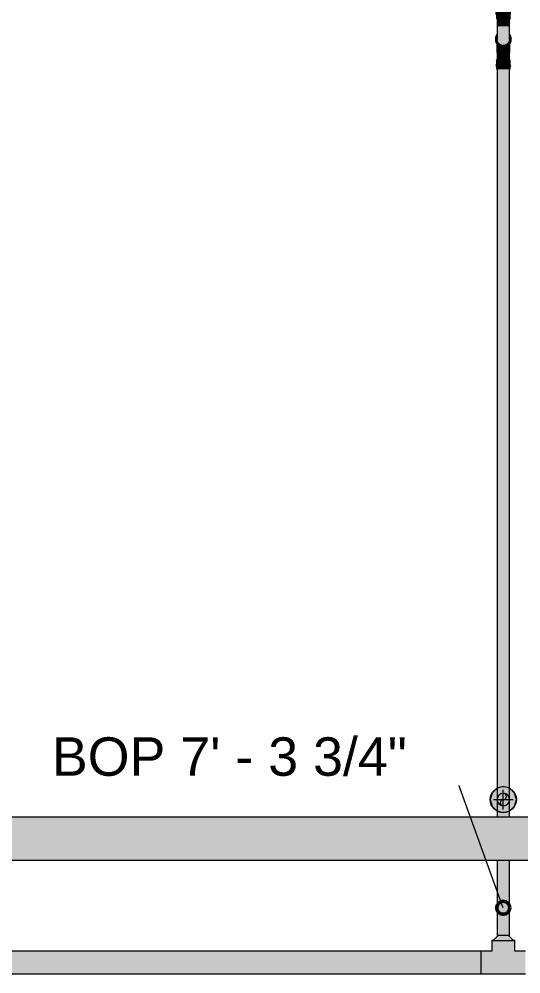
# Model space of a CAD drawing. Header units: inches. Extents: x -3385 to 41, y 7 to 1342.
# Drawn here: x -806.3 to -729.3, y 46 to 192.6 of the extents above; entities that cross this region are included whole.
import ezdxf

# ---------------------------------------------------------------- set-up
doc = ezdxf.new("R2010")
doc.units = ezdxf.units.IN
doc.header["$MEASUREMENT"] = 0
for name, color, linetype, lineweight in [('A-ANNO-NOTE', 131, 'Continuous', 9), ('G-ANNO-DIMS', 111, 'Continuous', 9), ('P-PIPE', 3, 'Continuous', 9), ('P-PIPE-CNTR', 3, 'Continuous', 9)]:
    doc.layers.add(name, color=color, linetype=linetype, lineweight=lineweight)
doc.styles.add('Arial', font='arial.ttf', dxfattribs={"height": 5.901198})

# ---------------------------------------------------------------- blocks, each defined once
blk = doc.blocks.new('Victaulic-VicPress316-Elbow 90-45deg Style P568_P571 - Standard-V41-LOWER PARKING')
at = {"layer": 'P-PIPE'}
for points in [[(-732, 193.32), (-732, 193.65), (-733.06, 193.63), (-733.17, 193.6), (-733.22, 193.49), (-733.17, 193.43), (-733.01, 193.32), (-732.24, 193.32)], [(-732, 193.65), (-732, 194.02), (-733.01, 194.02), (-733.01, 193.65), (-732.31, 193.65)], [(-732, 193.65), (-730.99, 193.65), (-730.99, 194.02), (-732, 194.02), (-732, 193.65)], [(-732, 192.54), (-732, 192.76), (-733.01, 192.76), (-733.03, 192.65), (-732.98, 192.58), (-732.89, 192.54), (-732.82, 192.57), (-732.54, 192.54), (-732.46, 192.56), (-732.21, 192.56), (-732, 192.54)], [(-732, 192.76), (-732.01, 193.32), (-733.01, 193.32), (-733.01, 192.76), (-732.23, 192.76)], [(-732, 191.49), (-732, 192.54), (-732.32, 192.57), (-732.62, 192.55), (-732.73, 192.57), (-732.83, 192.57), (-732.9, 192.54), (-732.95, 192.57), (-732.94, 191.49), (-732.17, 191.49)], [(-732, 192.76), (-730.99, 192.76), (-730.99, 193.32), (-732, 193.32), (-732, 192.76)], [(-732, 192.54), (-731.99, 192.54), (-731.72, 192.57), (-731.39, 192.55), (-731.27, 192.57), (-731.15, 192.57), (-731.09, 192.55), (-730.99, 192.61), (-730.97, 192.65), (-730.99, 192.76), (-732, 192.76), (-732, 192.59)], [(-732, 191.49), (-731.05, 191.49), (-731.05, 192.57), (-731.11, 192.54), (-731.19, 192.57), (-731.27, 192.57), (-731.35, 192.56), (-731.46, 192.54), (-731.56, 192.56), (-731.8, 192.57), (-732, 192.54), (-732, 191.6)], [(-732, 188.53), (-732, 191.49), (-732.95, 191.49), (-732.94, 189.32), (-732.88, 189.13), (-732.82, 189.01), (-732.73, 188.87), (-732.57, 188.72), (-732.45, 188.65), (-732.33, 188.59), (-732.17, 188.55)], [(-732, 188.27), (-732.01, 188.43), (-732.28, 188.48), (-732.41, 188.53), (-732.63, 188.63), (-732.9, 188.98), (-732.95, 189.06), (-733.01, 189.16), (-733.02, 189.28), (-733.02, 189.64), (-732.98, 189.86), (-732.95, 189.95), (-732.95, 190.24), (-733.06, 190.08), (-733.17, 189.82), (-733.22, 189.49), (-733.17, 189.16), (-733.05, 188.86), (-732.89, 188.66), (-732.47, 188.36), (-732.24, 188.29)], [(-732, 188.43), (-732.01, 188.53), (-732.23, 188.56), (-732.4, 188.63), (-732.49, 188.67), (-732.65, 188.8), (-732.73, 188.88), (-732.85, 189.08), (-732.91, 189.23), (-732.94, 189.32), (-732.95, 189.63), (-732.95, 189.92), (-733.01, 189.82), (-733.01, 189.72), (-733.03, 189.56), (-733.01, 189.16), (-732.89, 188.97), (-732.61, 188.63), (-732.36, 188.5), (-732.18, 188.45)], [(-732, 188.27), (-731.76, 188.29), (-731.53, 188.36), (-731.11, 188.67), (-730.94, 188.9), (-730.83, 189.16), (-730.78, 189.49), (-730.83, 189.82), (-730.98, 190.16), (-731.05, 190.22), (-731.05, 189.92), (-730.99, 189.82), (-730.98, 189.7), (-730.98, 189.34), (-731.02, 189.11), (-731.13, 188.94), (-731.38, 188.63), (-731.61, 188.52), (-731.83, 188.46), (-732, 188.43), (-732, 188.29)], [(-732, 188.43), (-731.72, 188.48), (-731.49, 188.57), (-731.37, 188.64), (-731.11, 188.97), (-731.07, 189.02), (-730.99, 189.16), (-730.99, 189.25), (-730.97, 189.42), (-730.99, 189.82), (-731.05, 189.9), (-731.06, 189.32), (-731.13, 189.11), (-731.21, 188.96), (-731.33, 188.82), (-731.44, 188.72), (-731.6, 188.63), (-731.72, 188.58), (-731.84, 188.55), (-732, 188.53), (-732, 188.46)]]:
    blk.add_hatch(color=256, dxfattribs=at).paths.add_polyline_path(points, flags=0)
h = blk.add_hatch(color=256, dxfattribs=at)
h.paths.add_polyline_path([(-732, 193.32), (-730.99, 193.32), (-730.78, 193.49), (-730.83, 193.58), (-730.99, 193.65), (-732, 193.65), (-732, 193.4)], flags=0)
h.paths.add_polyline_path([(-730.83, 193.58), (-730.83, 193.6), (-730.86, 193.6), (-730.83, 193.58)], flags=0)
h = blk.add_hatch(color=256, dxfattribs=at)
h.paths.add_polyline_path([(-731.84, 191.49), (-732, 191.49), (-732, 190.92)], flags=0)
h.paths.add_polyline_path([(-732, 188.53), (-731.84, 188.55), (-731.68, 188.59), (-731.51, 188.67), (-731.39, 188.76), (-731.27, 188.87), (-731.15, 189.08), (-731.09, 189.23), (-731.06, 189.32), (-731.05, 189.63), (-731.06, 191.49), (-731.84, 191.49), (-731.84, 191.49), (-732, 190.92), (-732, 188.55)], flags=0)
for p, q in [((-733.06, 194.03), (-733.06, 193.65)), ((-730.94, 193.65), (-730.94, 194.03)), ((-733.06, 193.32), (-733.06, 192.76)), ((-733.06, 192.76), (-732.95, 192.55)), ((-732.95, 192.59), (-732.95, 191.49)), ((-730.94, 192.76), (-731.05, 192.55)), ((-731.05, 191.49), (-731.05, 192.59)), ((-730.94, 192.76), (-730.94, 193.32)), ((-733.06, 189.49), (-733.06, 189.49)), ((-733.06, 189.49), (-733.06, 189.49)), ((-732.95, 189.49), (-732.95, 189.48)), ((-731.05, 189.48), (-731.05, 189.49)), ((-730.94, 189.49), (-730.94, 189.49)), ((-730.94, 189.49), (-730.94, 189.49))]:
    blk.add_line(p, q, dxfattribs=at)
at = {"layer": 'P-PIPE', "flags": 128}
for points in [[(-732, 193.32), (-732.04, 193.32), (-732.08, 193.32), (-732.13, 193.32), (-732.17, 193.32), (-732.21, 193.32), (-732.25, 193.32), (-732.29, 193.32), (-732.33, 193.32), (-732.37, 193.32), (-732.41, 193.32), (-732.45, 193.32), (-732.49, 193.32), (-732.53, 193.32), (-732.56, 193.32), (-732.6, 193.32), (-732.63, 193.32), (-732.67, 193.32), (-732.7, 193.32), (-732.73, 193.32), (-732.76, 193.32), (-732.79, 193.32), (-732.82, 193.32), (-732.84, 193.32), (-732.87, 193.32), (-732.89, 193.32), (-732.91, 193.32), (-732.94, 193.32), (-732.95, 193.32), (-732.97, 193.32), (-732.99, 193.32), (-733, 193.32), (-733.02, 193.32), (-733.03, 193.32), (-733.04, 193.32), (-733.05, 193.32), (-733.06, 193.32), (-733.06, 193.32), (-733.07, 193.32), (-733.12, 193.33), (-733.08, 193.65), (-733.07, 193.65), (-733.06, 193.65), (-733.05, 193.65), (-733.04, 193.65), (-733.03, 193.65), (-733.02, 193.65), (-733.01, 193.65)], [(-732, 193.32), (-731.96, 193.32), (-731.92, 193.32), (-731.87, 193.32), (-731.83, 193.32), (-731.79, 193.32), (-731.75, 193.32), (-731.71, 193.32), (-731.67, 193.32), (-731.63, 193.32), (-731.59, 193.32), (-731.55, 193.32), (-731.51, 193.32), (-731.47, 193.32), (-731.44, 193.32), (-731.4, 193.32), (-731.37, 193.32), (-731.33, 193.32), (-731.3, 193.32), (-731.27, 193.32), (-731.24, 193.32), (-731.21, 193.32), (-731.18, 193.32), (-731.16, 193.32), (-731.13, 193.32), (-731.11, 193.32), (-731.09, 193.32), (-731.06, 193.32), (-731.05, 193.32), (-731.03, 193.32), (-731.01, 193.32), (-731, 193.32), (-730.98, 193.32), (-730.97, 193.32), (-730.96, 193.32), (-730.95, 193.32), (-730.94, 193.32), (-730.94, 193.32), (-730.93, 193.32), (-730.88, 193.33), (-730.92, 193.65), (-730.93, 193.65), (-730.94, 193.65), (-730.95, 193.65), (-730.96, 193.65), (-730.97, 193.65), (-730.98, 193.65), (-730.99, 193.65)], [(-732.95, 191.49), (-732.95, 191.41), (-732.95, 191.33), (-732.95, 191.25), (-732.95, 191.17), (-732.95, 191.09), (-732.95, 191.01), (-732.95, 190.93), (-732.95, 190.86), (-732.95, 190.78), (-732.95, 190.71), (-732.95, 190.63), (-732.95, 190.56), (-732.95, 190.49), (-732.95, 190.42), (-732.95, 190.35), (-732.95, 190.29), (-732.95, 190.23), (-732.95, 190.16), (-732.95, 190.1), (-732.95, 190.05), (-732.95, 189.99), (-732.95, 189.94), (-732.95, 189.89), (-732.95, 189.84), (-732.95, 189.8), (-732.95, 189.76), (-732.95, 189.72), (-732.95, 189.68), (-732.95, 189.65), (-732.95, 189.62), (-732.95, 189.59), (-732.95, 189.57), (-732.95, 189.54), (-732.95, 189.53), (-732.95, 189.51), (-732.95, 189.5), (-732.95, 189.49), (-732.95, 189.49), (-732.95, 189.48), (-732.95, 189.48)], [(-731.05, 189.48), (-731.05, 189.49), (-731.05, 189.49), (-731.05, 189.5), (-731.05, 189.51), (-731.05, 189.52), (-731.05, 189.54), (-731.05, 189.56), (-731.05, 189.59), (-731.05, 189.61), (-731.05, 189.64), (-731.05, 189.68), (-731.05, 189.71), (-731.05, 189.75), (-731.05, 189.79), (-731.05, 189.84), (-731.05, 189.88), (-731.05, 189.93), (-731.05, 189.98), (-731.05, 190.04), (-731.05, 190.09), (-731.05, 190.15), (-731.05, 190.21), (-731.05, 190.28), (-731.05, 190.34), (-731.05, 190.41), (-731.05, 190.48), (-731.05, 190.55), (-731.05, 190.62), (-731.05, 190.69), (-731.05, 190.77), (-731.05, 190.84), (-731.05, 190.92), (-731.05, 191), (-731.05, 191.08), (-731.05, 191.16), (-731.05, 191.24), (-731.05, 191.32), (-731.05, 191.4), (-731.05, 191.48), (-731.05, 191.49)], [(-732.95, 190.26), (-732.97, 190.23), (-733, 190.19), (-733.03, 190.15), (-733.06, 190.11), (-733.08, 190.07), (-733.1, 190.02), (-733.12, 189.98), (-733.14, 189.94), (-733.16, 189.89), (-733.17, 189.84), (-733.19, 189.8), (-733.2, 189.75), (-733.21, 189.7), (-733.21, 189.65), (-733.22, 189.6), (-733.22, 189.55), (-733.22, 189.51), (-733.22, 189.46), (-733.22, 189.41), (-733.22, 189.36), (-733.21, 189.31), (-733.2, 189.26), (-733.19, 189.21), (-733.18, 189.17), (-733.17, 189.12), (-733.15, 189.07), (-733.13, 189.03), (-733.11, 188.98), (-733.09, 188.94), (-733.07, 188.9), (-733.04, 188.85), (-733.02, 188.81), (-732.99, 188.77), (-732.96, 188.73), (-732.93, 188.7), (-732.9, 188.66), (-732.86, 188.62), (-732.83, 188.59), (-732.79, 188.56), (-732.75, 188.53), (-732.71, 188.5), (-732.67, 188.47), (-732.63, 188.44), (-732.59, 188.42), (-732.55, 188.4), (-732.5, 188.38), (-732.46, 188.36), (-732.41, 188.34), (-732.36, 188.32), (-732.32, 188.31), (-732.27, 188.3), (-732.22, 188.29), (-732.17, 188.28), (-732.12, 188.27), (-732.08, 188.27), (-732.03, 188.27), (-732, 188.27)], [(-733.06, 189.49), (-733.06, 189.45), (-733.06, 189.4), (-733.05, 189.36), (-733.05, 189.32), (-733.04, 189.28), (-733.03, 189.24), (-733.02, 189.2), (-733.01, 189.16), (-732.99, 189.12), (-732.98, 189.08), (-732.96, 189.04), (-732.94, 189), (-732.92, 188.96), (-732.9, 188.93), (-732.87, 188.89), (-732.85, 188.86), (-732.82, 188.82), (-732.8, 188.79), (-732.77, 188.76), (-732.74, 188.73), (-732.71, 188.7), (-732.67, 188.67), (-732.64, 188.65), (-732.61, 188.62), (-732.57, 188.6), (-732.54, 188.58), (-732.5, 188.55), (-732.46, 188.54), (-732.42, 188.52), (-732.38, 188.5), (-732.34, 188.49), (-732.3, 188.47), (-732.26, 188.46), (-732.22, 188.45), (-732.18, 188.45), (-732.14, 188.44), (-732.1, 188.43), (-732.05, 188.43), (-732.01, 188.43), (-732, 188.43)], [(-732, 188.53), (-732.04, 188.53), (-732.08, 188.54), (-732.11, 188.54), (-732.15, 188.55), (-732.19, 188.55), (-732.23, 188.56), (-732.26, 188.57), (-732.3, 188.58), (-732.33, 188.59), (-732.37, 188.61), (-732.4, 188.62), (-732.44, 188.64), (-732.47, 188.66), (-732.5, 188.68), (-732.54, 188.7), (-732.57, 188.72), (-732.6, 188.74), (-732.63, 188.77), (-732.65, 188.79), (-732.68, 188.82), (-732.71, 188.85), (-732.73, 188.88), (-732.76, 188.91), (-732.78, 188.94), (-732.8, 188.97), (-732.82, 189), (-732.84, 189.04), (-732.86, 189.07), (-732.87, 189.1), (-732.89, 189.14), (-732.9, 189.18), (-732.91, 189.21), (-732.92, 189.25), (-732.93, 189.28), (-732.94, 189.32), (-732.94, 189.36), (-732.95, 189.4), (-732.95, 189.44), (-732.95, 189.47), (-732.95, 189.48)], [(-732, 188.27), (-731.95, 188.27), (-731.9, 188.27), (-731.85, 188.28), (-731.81, 188.28), (-731.76, 188.29), (-731.71, 188.3), (-731.66, 188.32), (-731.62, 188.33), (-731.57, 188.35), (-731.52, 188.36), (-731.48, 188.38), (-731.44, 188.41), (-731.39, 188.43), (-731.35, 188.46), (-731.31, 188.48), (-731.27, 188.51), (-731.23, 188.54), (-731.19, 188.57), (-731.16, 188.61), (-731.12, 188.64), (-731.09, 188.68), (-731.06, 188.71), (-731.03, 188.75), (-731, 188.79), (-730.97, 188.83), (-730.94, 188.87), (-730.92, 188.92), (-730.9, 188.96), (-730.88, 189), (-730.86, 189.05), (-730.84, 189.09), (-730.83, 189.14), (-730.81, 189.19), (-730.8, 189.24), (-730.79, 189.28), (-730.79, 189.33), (-730.78, 189.38), (-730.78, 189.43), (-730.78, 189.48), (-730.78, 189.53), (-730.78, 189.58), (-730.78, 189.63), (-730.79, 189.67), (-730.8, 189.72), (-730.81, 189.77), (-730.82, 189.82), (-730.83, 189.86), (-730.85, 189.91), (-730.87, 189.96), (-730.89, 190), (-730.91, 190.05), (-730.93, 190.09), (-730.96, 190.13), (-730.98, 190.17), (-731.01, 190.21), (-731.04, 190.25)], [(-732, 188.43), (-731.96, 188.43), (-731.92, 188.43), (-731.87, 188.44), (-731.83, 188.44), (-731.79, 188.45), (-731.75, 188.46), (-731.71, 188.47), (-731.67, 188.48), (-731.63, 188.5), (-731.59, 188.51), (-731.55, 188.53), (-731.51, 188.55), (-731.47, 188.57), (-731.44, 188.59), (-731.4, 188.61), (-731.37, 188.64), (-731.33, 188.67), (-731.3, 188.69), (-731.27, 188.72), (-731.24, 188.75), (-731.21, 188.78), (-731.18, 188.81), (-731.16, 188.85), (-731.13, 188.88), (-731.11, 188.92), (-731.09, 188.95), (-731.07, 188.99), (-731.05, 189.03), (-731.03, 189.07), (-731.01, 189.11), (-731, 189.14), (-730.99, 189.19), (-730.97, 189.23), (-730.96, 189.27), (-730.96, 189.31), (-730.95, 189.35), (-730.95, 189.39), (-730.94, 189.44), (-730.94, 189.48), (-730.94, 189.49)], [(-731.05, 189.48), (-731.05, 189.45), (-731.05, 189.41), (-731.06, 189.37), (-731.06, 189.33), (-731.07, 189.29), (-731.08, 189.26), (-731.09, 189.22), (-731.1, 189.18), (-731.11, 189.15), (-731.13, 189.11), (-731.14, 189.08), (-731.16, 189.04), (-731.18, 189.01), (-731.2, 188.98), (-731.22, 188.95), (-731.24, 188.92), (-731.26, 188.89), (-731.29, 188.86), (-731.31, 188.83), (-731.34, 188.8), (-731.37, 188.78), (-731.39, 188.75), (-731.42, 188.73), (-731.46, 188.71), (-731.49, 188.68), (-731.52, 188.66), (-731.55, 188.65), (-731.59, 188.63), (-731.62, 188.61), (-731.66, 188.6), (-731.69, 188.59), (-731.73, 188.57), (-731.76, 188.56), (-731.8, 188.55), (-731.84, 188.55), (-731.88, 188.54), (-731.91, 188.54), (-731.95, 188.53), (-731.99, 188.53), (-732, 188.53)]]:
    blk.add_lwpolyline(points, dxfattribs=at)
at = {"layer": 'P-PIPE'}
for centre, major_axis, ratio, start_param, end_param in [((-732, 194.03), (1.06, 0), 0.004167, 2.734006, 4.712389), ((-732, 193.65), (1.06, 0), 0.004167, 2.827433, 4.712389), ((-732, 194.03), (1.06, 0), 0.004167, 4.712389, 6.69066), ((-732, 193.65), (1.06, 0), 0.004167, 4.712389, 6.597345), ((-732, 193.32), (1.06, 0), 0.004167, 2.85017, 4.712389), ((-732, 192.55), (0.95, 0), 0.004167, 4.057221, 4.106915), ((-732, 193.32), (1.06, 0), 0.004167, 4.712389, 6.574608), ((-732, 192.55), (0.95, 0), 0.004167, 5.317863, 5.367557), ((-732, 189.49), (1.06, 0), 0.999991, 2.827433, 3.455752), ((-732, 189.49), (1.06, 0), 0.999991, 5.969026, 6.597345)]:
    blk.add_ellipse(centre, major_axis=major_axis, ratio=ratio, start_param=start_param, end_param=end_param, dxfattribs=at)
blk = doc.blocks.new('Victaulic-VicPress316-Elbow 90-45deg Style P568_P571 - Standard-1269069-LOWER PARKING')
at = {"layer": 'P-PIPE'}
for points in [[(-733.22, 189.5), (-733.16, 189.86), (-733.04, 190.14), (-733.07, 190.08), (-733.17, 189.82), (-733.22, 189.51)], [(-730.78, 189.5), (-730.78, 189.51), (-730.83, 189.85), (-730.95, 190.14), (-730.95, 190.12), (-730.83, 189.81), (-730.78, 189.5)], [(-732.95, 187.48), (-732.48, 187.48), (-732, 187.48), (-732, 188.27), (-732.28, 188.31), (-732.49, 188.38), (-732.89, 188.67), (-732.95, 188.74), (-732.95, 187.48)], [(-731.05, 187.48), (-731.06, 188.73), (-731.15, 188.63), (-731.53, 188.36), (-731.76, 188.29), (-732, 188.27), (-732, 187.48), (-731.06, 187.48)], [(-733.01, 186.21), (-732, 186.21), (-732, 186.43), (-732.28, 186.4), (-732.61, 186.42), (-732.73, 186.4), (-732.85, 186.4), (-732.91, 186.42), (-733.01, 186.36), (-733.03, 186.33), (-733.02, 186.3)], [(-733.01, 185.65), (-732, 185.65), (-732, 186.21), (-733.01, 186.21), (-733.01, 185.65)], [(-732.25, 186.39), (-732.2, 186.4), (-732, 186.43), (-732, 187.48), (-732.95, 187.48), (-732.94, 186.41), (-732.89, 186.43), (-732.81, 186.4), (-732.73, 186.4), (-732.65, 186.41), (-732.54, 186.43), (-732.44, 186.41), (-732.25, 186.39)], [(-730.99, 186.21), (-730.97, 186.33), (-731.02, 186.39), (-731.11, 186.43), (-731.18, 186.4), (-731.46, 186.43), (-731.54, 186.41), (-731.79, 186.41), (-732, 186.43), (-732, 186.21), (-730.99, 186.21)], [(-730.99, 185.65), (-730.99, 186.21), (-732, 186.21), (-731.99, 185.65), (-731.11, 185.65)], [(-733.01, 184.95), (-732, 184.95), (-732, 185.32), (-733.01, 185.32)], [(-730.99, 185.32), (-730.83, 185.37), (-730.78, 185.49), (-730.84, 185.54), (-730.99, 185.65), (-732, 185.65), (-732, 185.32), (-731.12, 185.32)], [(-730.99, 184.95), (-730.99, 185.32), (-732, 185.32), (-732, 184.95), (-731.12, 184.95)]]:
    blk.add_hatch(color=256, dxfattribs=at).paths.add_polyline_path(points, flags=0)
h = blk.add_hatch(color=256, dxfattribs=at)
h.paths.add_polyline_path([(-731.68, 187.48), (-731.68, 187.48), (-731.64, 187.21)], flags=0)
h.paths.add_polyline_path([(-731.18, 186.4), (-731.16, 186.4), (-731.1, 186.43), (-731.05, 186.4), (-731.06, 187.48), (-732, 187.48), (-732, 186.43), (-731.68, 186.4), (-731.38, 186.42), (-731.27, 186.4), (-731.18, 186.4)], flags=0)
h = blk.add_hatch(color=256, dxfattribs=at)
h.paths.add_polyline_path([(-733.01, 185.65), (-733.01, 185.65), (-733.01, 185.59)], flags=0)
h.paths.add_polyline_path([(-733.17, 185.39), (-733.01, 185.32), (-732, 185.32), (-732, 185.65), (-733.01, 185.65), (-733.22, 185.49)], flags=0)
for p, q in [((-733.06, 189.51), (-733.06, 189.51)), ((-733.06, 189.51), (-733.06, 189.5)), ((-732.95, 189.5), (-732.95, 189.5)), ((-731.05, 189.5), (-731.05, 189.5)), ((-731.05, 189.5), (-731.05, 189.5)), ((-730.94, 189.51), (-730.94, 189.51)), ((-730.94, 189.5), (-730.94, 189.51)), ((-733.06, 186.21), (-732.95, 186.43)), ((-733.06, 186.21), (-733.06, 185.65)), ((-732.95, 187.48), (-732.95, 186.38)), ((-731.05, 186.38), (-731.05, 187.48)), ((-730.94, 186.21), (-731.05, 186.43)), ((-730.94, 185.65), (-730.94, 186.21)), ((-733.06, 185.32), (-733.06, 184.95)), ((-730.94, 184.95), (-730.94, 185.32))]:
    blk.add_line(p, q, dxfattribs=at)
at = {"layer": 'P-PIPE', "flags": 128}
for points in [[(-732.95, 190.28), (-732.97, 190.25), (-733, 190.21), (-733.03, 190.17), (-733.06, 190.12), (-733.08, 190.08), (-733.1, 190.04), (-733.12, 189.99), (-733.14, 189.95), (-733.16, 189.9), (-733.17, 189.86), (-733.19, 189.81), (-733.2, 189.76), (-733.21, 189.71), (-733.21, 189.67), (-733.22, 189.62), (-733.22, 189.57), (-733.22, 189.52), (-733.22, 189.47), (-733.22, 189.42), (-733.22, 189.37), (-733.21, 189.32), (-733.2, 189.28), (-733.19, 189.23), (-733.18, 189.18), (-733.17, 189.13), (-733.15, 189.09), (-733.13, 189.04), (-733.11, 189), (-733.09, 188.95), (-733.07, 188.91)], [(-732.95, 189.5), (-732.95, 189.5), (-732.95, 189.5)], [(-730.93, 188.91), (-730.92, 188.93), (-730.9, 188.97), (-730.88, 189.02), (-730.86, 189.06), (-730.84, 189.11), (-730.83, 189.15), (-730.81, 189.2), (-730.8, 189.25), (-730.79, 189.3), (-730.79, 189.35), (-730.78, 189.39), (-730.78, 189.44), (-730.78, 189.49), (-730.78, 189.54), (-730.78, 189.59), (-730.78, 189.64), (-730.79, 189.69), (-730.8, 189.74), (-730.81, 189.78), (-730.82, 189.83), (-730.83, 189.88), (-730.85, 189.92), (-730.87, 189.97), (-730.89, 190.01), (-730.91, 190.06), (-730.93, 190.1), (-730.96, 190.14), (-730.98, 190.19), (-731.01, 190.23), (-731.04, 190.26)], [(-733, 188.8), (-732.99, 188.79), (-732.96, 188.75), (-732.93, 188.71), (-732.9, 188.67), (-732.86, 188.64), (-732.83, 188.6), (-732.79, 188.57), (-732.75, 188.54), (-732.71, 188.51), (-732.67, 188.48), (-732.63, 188.46), (-732.59, 188.43), (-732.55, 188.41), (-732.53, 188.4)], [(-732.95, 187.48), (-732.95, 187.56), (-732.95, 187.64), (-732.95, 187.72), (-732.95, 187.8), (-732.95, 187.88), (-732.95, 187.96), (-732.95, 188.04), (-732.95, 188.12), (-732.95, 188.19), (-732.95, 188.27), (-732.95, 188.34), (-732.95, 188.41), (-732.95, 188.48), (-732.95, 188.55), (-732.95, 188.62), (-732.95, 188.69), (-732.95, 188.74)], [(-731.47, 188.4), (-731.44, 188.42), (-731.39, 188.44), (-731.35, 188.47), (-731.31, 188.5), (-731.27, 188.52), (-731.23, 188.55), (-731.19, 188.59), (-731.16, 188.62), (-731.12, 188.65), (-731.09, 188.69), (-731.06, 188.73), (-731.03, 188.76), (-731, 188.8)], [(-731.05, 188.74), (-731.05, 188.7), (-731.05, 188.64), (-731.05, 188.57), (-731.05, 188.5), (-731.05, 188.43), (-731.05, 188.36), (-731.05, 188.29), (-731.05, 188.21), (-731.05, 188.14), (-731.05, 188.06), (-731.05, 187.98), (-731.05, 187.9), (-731.05, 187.82), (-731.05, 187.74), (-731.05, 187.66), (-731.05, 187.58), (-731.05, 187.5), (-731.05, 187.48)], [(-732, 185.65), (-732.04, 185.65), (-732.08, 185.65), (-732.13, 185.65), (-732.17, 185.65), (-732.21, 185.65), (-732.25, 185.65), (-732.29, 185.65), (-732.33, 185.65), (-732.37, 185.65), (-732.41, 185.65), (-732.45, 185.65), (-732.49, 185.65), (-732.53, 185.65), (-732.56, 185.65), (-732.6, 185.65), (-732.63, 185.65), (-732.67, 185.65), (-732.7, 185.65), (-732.73, 185.65), (-732.76, 185.65), (-732.79, 185.65), (-732.82, 185.65), (-732.84, 185.65), (-732.87, 185.65), (-732.89, 185.65), (-732.91, 185.65), (-732.93, 185.65), (-732.95, 185.65), (-732.97, 185.65), (-732.99, 185.65), (-733, 185.65), (-733.02, 185.65), (-733.03, 185.65), (-733.04, 185.65), (-733.05, 185.65), (-733.05, 185.65), (-733.06, 185.65), (-733.07, 185.65), (-733.09, 185.65), (-733.07, 185.32), (-733.06, 185.32), (-733.06, 185.32), (-733.05, 185.32), (-733.04, 185.32), (-733.03, 185.32), (-733.02, 185.32), (-733.01, 185.32)], [(-731, 185.32), (-730.98, 185.32), (-730.97, 185.32), (-730.96, 185.32), (-730.95, 185.32), (-730.95, 185.32), (-730.94, 185.32), (-730.93, 185.32), (-730.91, 185.33), (-730.93, 185.65), (-730.94, 185.65), (-730.94, 185.65), (-730.95, 185.65), (-730.96, 185.65), (-730.97, 185.65), (-730.98, 185.65), (-730.99, 185.65), (-731, 185.65), (-731.02, 185.65), (-731.04, 185.65), (-731.05, 185.65), (-731.07, 185.65), (-731.1, 185.65), (-731.12, 185.65), (-731.14, 185.65), (-731.17, 185.65), (-731.2, 185.65), (-731.22, 185.65), (-731.25, 185.65), (-731.28, 185.65), (-731.32, 185.65), (-731.35, 185.65), (-731.38, 185.65), (-731.42, 185.65), (-731.45, 185.65), (-731.49, 185.65), (-731.53, 185.65), (-731.57, 185.65), (-731.61, 185.65), (-731.65, 185.65), (-731.69, 185.65), (-731.73, 185.65), (-731.77, 185.65), (-731.81, 185.65), (-731.85, 185.65), (-731.89, 185.65), (-731.93, 185.65), (-731.98, 185.65), (-732, 185.65)]]:
    blk.add_lwpolyline(points, dxfattribs=at)
at = {"layer": 'P-PIPE'}
for centre, major_axis, start_param, end_param in [((-732, 186.43), (0.95, 0), 2.17627, 2.225964), ((-732, 186.43), (0.95, 0), 0.915628, 0.965322), ((-732, 185.65), (1.06, 0), 1.570796, 3.455752), ((-732, 185.32), (1.06, 0), 1.570796, 3.455752), ((-732, 184.95), (1.06, 0), 1.570796, 3.549123), ((-732, 185.65), (1.06, 0), 5.969026, 7.853982), ((-732, 185.32), (1.06, 0), 5.969026, 7.853982), ((-732, 184.95), (1.06, 0), 5.875655, 7.853982)]:
    blk.add_ellipse(centre, major_axis=major_axis, ratio=0.002362, start_param=start_param, end_param=end_param, dxfattribs=at)

msp = doc.modelspace()

# ---------------------------------------------------------------- hatches: boundary and pattern name
at = {"layer": 'A-ANNO-NOTE'}
h = msp.add_hatch(color=256, dxfattribs=at)
edge = h.paths.add_edge_path(flags=0)
edge.add_arc((-732, 72.743), 2, 0, 360)
msp.add_hatch(color=256, dxfattribs=at).paths.add_polyline_path([(-732, 70.743), (-731, 71.011), (-730.268, 71.743), (-730, 72.743), (-730.268, 73.743), (-731, 74.475), (-732, 74.743), (-733, 74.475), (-733.732, 73.743), (-734, 72.743), (-733.732, 71.743), (-733, 71.011)], flags=0)
at = {"layer": 'P-PIPE'}
h = msp.add_hatch(color=256, dxfattribs=at)
h.paths.add_polyline_path([(-732.947, 51.896), (-732.243, 51.898), (-731.997, 51.899), (-731.997, 63.423), (-732.947, 63.423), (-732.947, 54.141)], flags=0)
h.paths.add_polyline_path([(-732.21, 70.048), (-731.997, 70.048), (-732, 71.793), (-732.246, 71.825), (-732.475, 71.92), (-732.672, 72.071), (-732.823, 72.268), (-732.918, 72.497), (-732.947, 72.721), (-732.943, 70.048), (-732.243, 70.048)], flags=0)
h.paths.add_polyline_path([(-732.947, 72.764), (-732.9, 73.031), (-732.796, 73.253), (-732.637, 73.441), (-732.435, 73.582), (-732.203, 73.666), (-731.997, 73.693), (-732.003, 184.949), (-732.95, 184.947), (-732.947, 72.917)], flags=0)
h = msp.add_hatch(color=256, dxfattribs=at)
h.paths.add_polyline_path([(-731.047, 51.896), (-731.05, 63.423), (-731.997, 63.423), (-731.997, 51.899), (-731.079, 51.897)], flags=0)
h.paths.add_polyline_path([(-731.997, 70.048), (-731.047, 70.048), (-731.05, 184.947), (-731.689, 184.948), (-731.689, 184.948), (-732, 184.946), (-731.997, 73.692), (-731.714, 73.644), (-731.491, 73.539), (-731.301, 73.379), (-731.159, 73.175), (-731.08, 72.967), (-731.052, 72.726), (-731.082, 72.497), (-731.177, 72.268), (-731.328, 72.071), (-731.525, 71.92), (-731.754, 71.825), (-731.997, 71.793), (-731.997, 71.553)], flags=0)
for points in [[(-732, 71.793), (-731.754, 71.825), (-731.525, 71.92), (-731.328, 72.071), (-731.177, 72.268), (-731.082, 72.497), (-731.05, 72.743), (-731.082, 72.989), (-731.177, 73.218), (-731.328, 73.415), (-731.525, 73.566), (-731.754, 73.66), (-732, 73.693), (-732.246, 73.66), (-732.475, 73.566), (-732.672, 73.415), (-732.823, 73.218), (-732.918, 72.989), (-732.95, 72.743), (-732.918, 72.497), (-732.823, 72.268), (-732.672, 72.071), (-732.475, 71.92), (-732.246, 71.825)], [(-874.012, 66.735), (-598.982, 66.742), (-598.988, 70.048), (-874.019, 70.048), (-874.014, 69.078), (-874.013, 67.593)], [(-776.742, 63.423), (-598.988, 63.424), (-598.984, 64.393), (-598.982, 66.735), (-874.012, 66.735), (-874.019, 63.423), (-811.692, 63.423)], [(-731.993, 51.106), (-730.434, 51.115), (-731.185, 51.896), (-732.446, 51.893), (-732.823, 51.882), (-733.559, 51.115), (-732.57, 51.107), (-731.995, 51.106)], [(-732.81, 51.895), (-732.809, 51.896), (-732.819, 51.895)], [(-731.993, 47.719), (-730.247, 49.479), (-730.247, 51.115), (-730.626, 51.109), (-732.868, 51.106), (-733.747, 51.115), (-733.747, 49.479), (-733.05, 48.777), (-732.287, 48.013)], [(-731.993, 51.105), (-733.556, 51.118), (-733.559, 51.119), (-733.231, 51.108), (-731.993, 51.105)], [(-811.692, 47.729), (-735.379, 47.729), (-735.382, 49.479), (-901.945, 49.479), (-901.942, 48.305), (-901.942, 47.729), (-829.167, 47.729)], [(-728.611, 45.979), (-728.608, 46.845), (-728.611, 49.479), (-730.247, 49.479), (-730.626, 49.091), (-731.993, 47.719), (-733.748, 49.479), (-735.382, 49.479), (-735.379, 48.389), (-735.381, 45.979), (-733.055, 45.979)], [(-811.692, 45.979), (-735.382, 45.979), (-735.379, 46.854), (-735.379, 47.729), (-901.942, 47.729), (-901.945, 45.979), (-829.167, 45.979)]]:
    msp.add_hatch(color=256, dxfattribs=at).paths.add_polyline_path(points, flags=0)

# ---------------------------------------------------------------- linework, layer by layer
at = {"layer": 'A-ANNO-NOTE'}
for p, q in [((-733.732, 73.743), (-734, 72.743)), ((-733, 74.475), (-733.732, 73.743)), ((-732, 74.743), (-733, 74.475)), ((-731, 74.475), (-732, 74.743)), ((-730.268, 73.743), (-731, 74.475)), ((-730, 72.743), (-730.268, 73.743)), ((-734, 72.743), (-733.732, 71.743)), ((-730.268, 71.743), (-730, 72.743)), ((-733.732, 71.743), (-733, 71.011)), ((-733, 71.011), (-732, 70.743)), ((-732, 70.743), (-731, 71.011)), ((-731, 71.011), (-730.268, 71.743))]:
    msp.add_line(p, q, dxfattribs=at)
msp.add_circle((-732, 72.743), 2, dxfattribs=at)
at = {"layer": 'G-ANNO-DIMS'}
for p, q in [((-740.475, 79.5), (-745.668, 79.5)), ((-731.997, 56.127), (-740.475, 79.5))]:
    msp.add_line(p, q, dxfattribs=at)
at = {"layer": 'G-ANNO-DIMS', "lineweight": 50}
msp.add_circle((-731.997, 56.127), 1, dxfattribs=at)
at = {"layer": 'P-PIPE'}
for p, q in [((-732.95, 189.504), (-732.95, 189.488)), ((-731.05, 189.488), (-731.05, 189.504)), ((-732.95, 184.947), (-732.947, 72.764)), ((-731.047, 70.048), (-731.05, 184.947)), ((-732.947, 72.721), (-732.947, 70.048)), ((-598.988, 70.048), (-874.019, 70.048)), ((-874.019, 63.423), (-598.988, 63.423)), ((-732.947, 63.423), (-732.947, 51.896)), ((-731.047, 51.896), (-731.047, 63.423)), ((-733.559, 51.115), (-732.809, 51.896)), ((-730.434, 51.115), (-731.184, 51.896)), ((-733.747, 51.115), (-733.747, 49.479)), ((-730.247, 49.479), (-730.247, 51.115)), ((-735.382, 49.479), (-901.945, 49.479)), ((-733.746, 49.479), (-735.382, 49.479)), ((-728.611, 49.479), (-730.247, 49.479)), ((-901.945, 45.979), (-735.382, 45.979)), ((-735.382, 45.979), (-728.611, 45.979))]:
    msp.add_line(p, q, dxfattribs=at)
for centre, radius, start, end in [((-732, 72.743), 0.95, 0, 180), ((-732, 73.218), 0.475, 270, 90), ((-732, 72.743), 0.95, 180, 360), ((-732, 72.268), 0.475, 90, 270)]:
    msp.add_arc(centre, radius, start, end, dxfattribs=at)
for centre, major_axis, ratio, start_param, end_param in [((-731.997, 51.896), (0.95, 0), 0.0023621, 1.5707963, 3.1415927), ((-731.997, 51.896), (0.95, 0), 0.0023621, 3.403392, 3.6651914), ((-731.997, 51.896), (0.95, 0), 0.0023621, 0, 1.5707963), ((-731.997, 51.896), (0.95, 0), 0.0023621, 5.7595865, 6.0213858), ((-731.997, 51.115), (1.75, 0), 0.0058778, 2.6814102, 3.1415927), ((-731.997, 51.115), (1.75, 0), 0.0058778, 3.1436921, 6.2831853), ((-731.997, 51.115), (1.75, 0), 0.0058778, 0.0020995, 0.4594589), ((-735.382, 47.729), (0, 1.75), 0.0020997, 6.1493299, 6.2773075), ((-735.382, 47.729), (0, 1.75), 0.0020997, 6.0213859, 6.1493635), ((-735.382, 47.729), (0, 1.75), 0.0020997, 5.8875305, 6.0155081), ((-735.382, 47.729), (0, 1.75), 0.0020997, 5.7595865, 5.8875641), ((-735.382, 47.729), (0, 1.75), 0.0020997, 5.6257311, 5.7537087), ((-735.382, 47.729), (0, 1.75), 0.0020997, 5.4977871, 5.6257647), ((-735.382, 47.729), (0, 1.75), 0.0020997, 5.2359878, 5.4925179), ((-735.382, 47.729), (0, 1.75), 0.0020997, 5.2365266, 5.4919093), ((-735.382, 47.729), (0, 1.75), 0.0020997, 4.9741884, 5.2304529), ((-735.382, 47.729), (0, 1.75), 0.0020997, 4.9744634, 5.23011), ((-735.382, 47.729), (0, 1.75), 0.0020997, 4.712389, 4.968441), ((-735.382, 47.729), (0, 1.75), 0.0020997, 4.7124521, 4.9683106), ((-735.382, 47.729), (0, 1.75), 0.0020997, 4.4504547, 4.7065112), ((-735.382, 47.729), (0, 1.75), 0.0020997, 4.4505896, 4.7064435), ((-735.382, 47.729), (0, 1.75), 0.0020997, 4.188442, 4.4447118), ((-735.382, 47.729), (0, 1.75), 0.0020997, 4.1887902, 4.4444316), ((-735.382, 47.729), (0, 1.75), 0.0020997, 3.1415927, 3.3975142), ((-735.382, 47.729), (0, 1.75), 0.0020997, 3.1415927, 3.2695702), ((-735.382, 47.729), (0, 1.75), 0.0020997, 3.6651914, 3.793169), ((-735.382, 47.729), (0, 1.75), 0.0020997, 3.531336, 3.6593136), ((-735.382, 47.729), (0, 1.75), 0.0020997, 3.403392, 3.5313696), ((-735.382, 47.729), (0, 1.75), 0.0020997, 3.9263752, 4.1829124), ((-735.382, 47.729), (0, 1.75), 0.0020997, 3.9269908, 4.1823666), ((-735.382, 47.729), (0, 1.75), 0.0020997, 3.7931354, 3.921113)]:
    msp.add_ellipse(centre, major_axis=major_axis, ratio=ratio, start_param=start_param, end_param=end_param, dxfattribs=at)
at = {"layer": 'P-PIPE-CNTR'}
for p, q in [((-732, 71.243), (-732, 74.243)), ((-733.5, 72.743), (-730.5, 72.743))]:
    msp.add_line(p, q, dxfattribs=at)

# ---------------------------------------------------------------- block references
at = {"layer": 'P-PIPE'}
for name in ['Victaulic-VicPress316-Elbow 90-45deg Style P568_P571 - Standard-V41-LOWER PARKING', 'Victaulic-VicPress316-Elbow 90-45deg Style P568_P571 - Standard-1269069-LOWER PARKING']:
    msp.add_blockref(name, (0, 0), dxfattribs=at)

# ---------------------------------------------------------------- next in the draw order: texts
at = {"layer": 'G-ANNO-DIMS', "insert": (-801.228, 82.304), "char_height": 5.9012, "width": 64.872, "attachment_point": 1, "line_spacing_factor": 0.938532, "style": 'Arial', "bg_fill": 3, "box_fill_scale": 1.25, "bg_fill_color": 0, "bg_fill_transparency": 0}
msp.add_mtext('BOP 7\' - 3 3/4"', dxfattribs=at)

doc.saveas('drawing.dxf')
